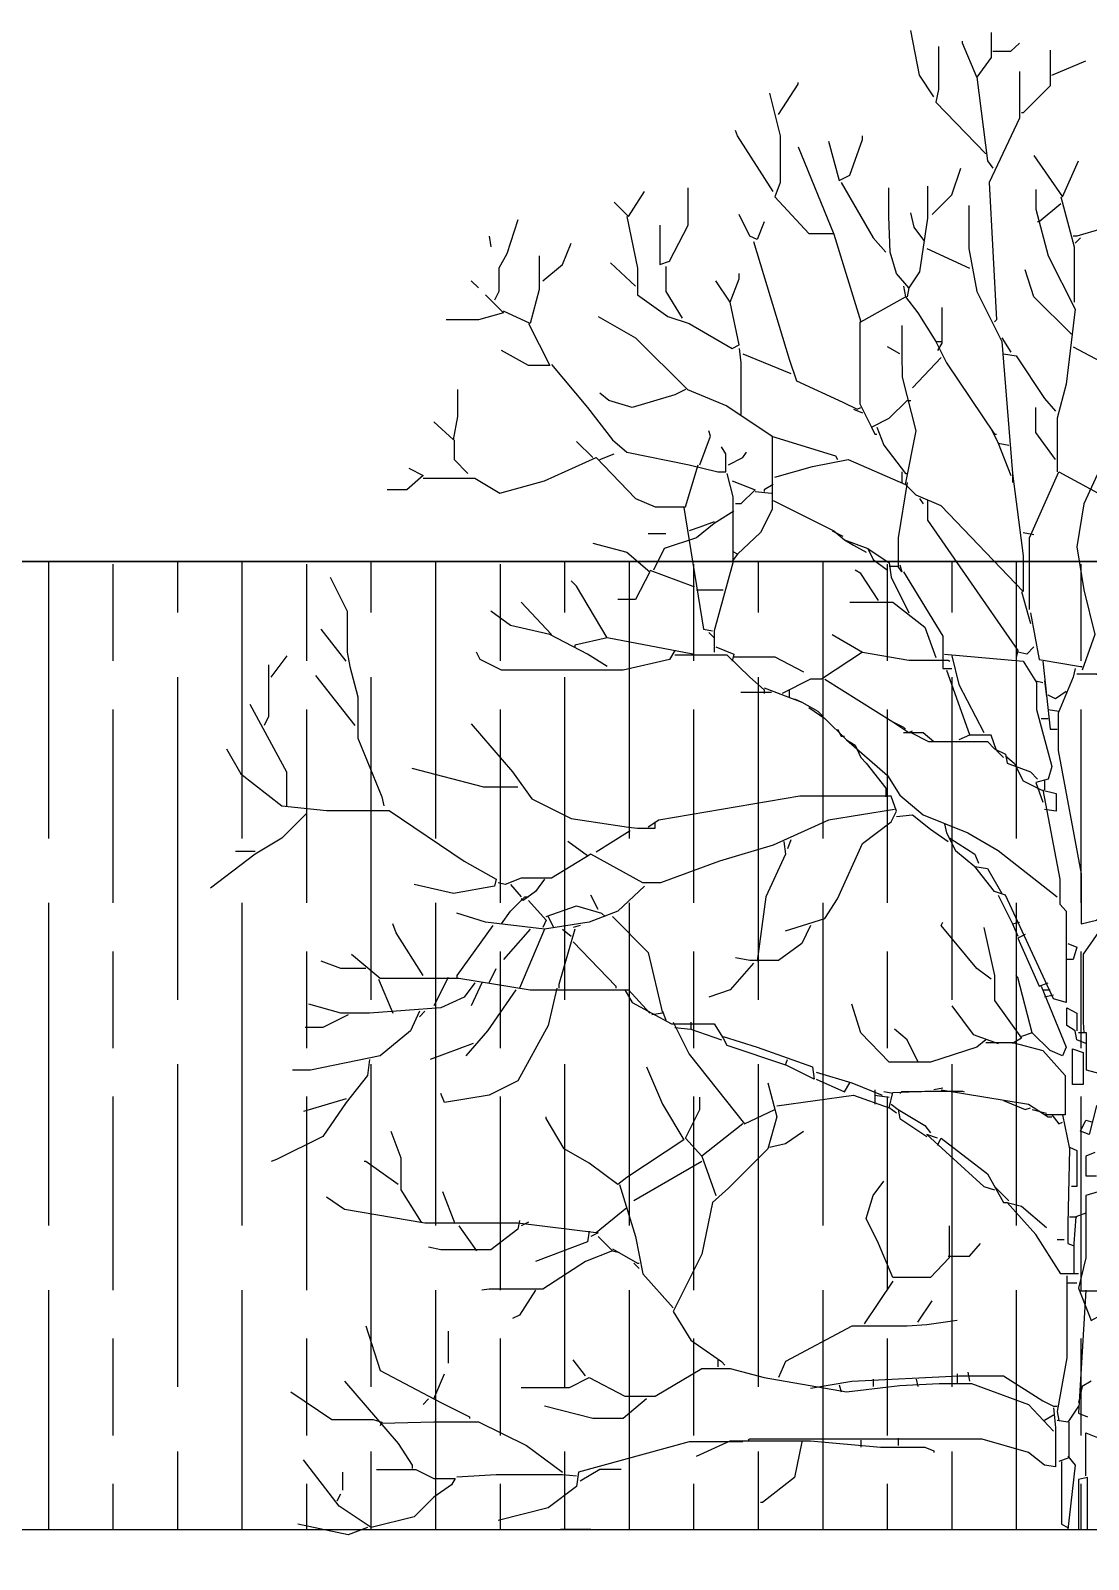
# Model space of a CAD drawing. Header units: centimetres. Extents: x -3096 to 13885, y -3131 to 5891.
# Drawn here: x 12534.4 to 12862.3, y 2950 to 3423.8 of the extents above; entities that cross this region are included whole.
import ezdxf

# ---------------------------------------------------------------- set-up
doc = ezdxf.new("R2010")
doc.units = ezdxf.units.CM

msp = doc.modelspace()

# ---------------------------------------------------------------- hatches: boundary and pattern name
at = {"transparency": 33554508}
h = msp.add_hatch(dxfattribs=at)
h.set_pattern_fill('GOST_WOOD', color=256, scale=10)
h.set_pattern_definition([(90, (5e-05, 173.39), (60, -4e-15), [100, -20]), (90, (20, 153.39), (60, -4e-15), [60, -15, 30, -15]), (90, (40, 123.39), (60, -4e-15), [100, -20])])
h.paths.add_polyline_path([(11885.06, 3259.23), (11885.06, 2659.23), (11974.93, 2659.23), (11974.93, 2679.23), (12088.15, 2679.23), (12088.15, 2929.23), (11974.93, 2929.23), (11974.93, 2959.23), (13800.98, 2959.23), (13800.98, 2929.23), (13629.77, 2929.23), (13629.77, 2679.23), (13800.98, 2679.23), (13800.98, 2659.23), (13885.06, 2659.23), (13885.06, 3259.23)])

# ---------------------------------------------------------------- linework, layer by layer
for p, q in [((11885.06, 3259.23), (13885.06, 3259.23)), ((12865.84, 3259.23), (11885.06, 3259.23))]:
    msp.add_line(p, q)
at = {"color": 84}
for points in [[(12814.42, 3403.32), (12809.99, 3409.96), (12807.22, 3423.8)], [(12832.13, 3423.25), (12832.13, 3415.5), (12827.7, 3409.41), (12823.27, 3419.93), (12823.27, 3420.48)], [(12815.8, 3418.82), (12815.8, 3405.53), (12814.97, 3401.66), (12830.47, 3385.6)], [(12832.69, 3417.44), (12838.22, 3417.44), (12840.99, 3419.93)], [(12850.4, 3417.71), (12850.4, 3406.64), (12842.1, 3398.34), (12841.55, 3398.34)], [(12850.96, 3409.96), (12861.48, 3414.39)], [(12766.25, 3397.78), (12772.34, 3407.19), (12772.34, 3407.75)], [(12827.7, 3409.41), (12831.03, 3383.39), (12832.69, 3381.17)], [(12840.99, 3411.07), (12840.99, 3396.67), (12831.58, 3376.74), (12833.79, 3334.11), (12833.24, 3333.56)], [(12763.48, 3404.43), (12766.8, 3391.14), (12766.8, 3376.74), (12765.14, 3372.31), (12775.66, 3360.96), (12783.41, 3360.96)], [(12764.59, 3373.97), (12753.51, 3391.14), (12752.96, 3392.8)], [(12781.75, 3389.48), (12785.07, 3377.3), (12788.39, 3378.96), (12792.27, 3390.03), (12792.27, 3391.14)], [(12772.34, 3387.82), (12783.41, 3360.69), (12791.72, 3333.56), (12805.56, 3341.31), (12809.43, 3336.32), (12814.97, 3327.47), (12816.63, 3327.47)], [(12845.42, 3385.05), (12854.28, 3372.31), (12859.26, 3383.39)], [(12813.86, 3366.78), (12819.95, 3372.87), (12822.72, 3381.17)], [(12715.31, 3370.65), (12719.74, 3366.22), (12724.72, 3373.97)], [(12729.43, 3363.45), (12729.43, 3351.27), (12732.47, 3352.38), (12738.29, 3363.45), (12738.29, 3375.08)], [(12785.63, 3376.74), (12795.59, 3359.58), (12799.47, 3355.15)], [(12812.48, 3375.63), (12812.48, 3365.67), (12809.99, 3349.06), (12806.66, 3344.08), (12802.79, 3348.51), (12800.85, 3355.15), (12800.44, 3366.22), (12800.44, 3375.08)], [(12845.98, 3374.53), (12845.98, 3368.44), (12849.85, 3354.04), (12858.16, 3337.43), (12855.39, 3314.18), (12852.62, 3303.66), (12852.62, 3287.05)], [(12825.21, 3369.54), (12825.21, 3356.26), (12827.7, 3342.97), (12835.46, 3327.47), (12838.78, 3286.49), (12842.1, 3261.03), (12842.1, 3249.95), (12816.63, 3276.53), (12808.88, 3279.85), (12805.56, 3283.17), (12808.88, 3299.78), (12804.73, 3316.39), (12804.59, 3323.59), (12804.59, 3332.45)], [(12853.73, 3370.1), (12847.08, 3364.56), (12846.53, 3364.56)], [(12853.73, 3372.31), (12857.88, 3356.81), (12857.88, 3339.65)], [(12685.41, 3365.12), (12682.09, 3354.6), (12679.6, 3350.17), (12679.6, 3342.97), (12678.21, 3340.2)], [(12719.19, 3366.22), (12722.51, 3350.17), (12722.51, 3341.86), (12731.92, 3335.22), (12738.56, 3333), (12751.85, 3325.25), (12754.07, 3326.36), (12751.3, 3339.65), (12754.07, 3346.84), (12754.07, 3348.51)], [(12761.82, 3364.56), (12759.6, 3359.03), (12757.39, 3360.13), (12754.07, 3366.78)], [(12811.65, 3358.47), (12808.33, 3362.9), (12807.22, 3367.33)], [(12676.55, 3360.13), (12677.11, 3356.81)], [(12866.46, 3362.35), (12858.71, 3360.13), (12857.6, 3360.13)], [(12859.82, 3359.58), (12858.16, 3357.92)], [(12693.16, 3346.29), (12699.25, 3351.27), (12702.02, 3357.92)], [(12758.5, 3358.47), (12769.57, 3321.93), (12771.78, 3315.29), (12786.18, 3308.64), (12790.61, 3306.43), (12791.72, 3306.98)], [(12812.2, 3356.26), (12825.49, 3350.17)], [(12692.06, 3354.04), (12692.06, 3343.52), (12689.29, 3333), (12680.98, 3336.88)], [(12721.95, 3344.63), (12714.2, 3351.83)], [(12731.37, 3350.72), (12731.37, 3342.97), (12736.35, 3334.66)], [(12671.02, 3346.29), (12673.23, 3344.08)], [(12751.3, 3339.65), (12746.87, 3346.29)], [(12857.05, 3329.68), (12845.42, 3341.31), (12842.65, 3349.61)], [(12675.45, 3341.86), (12680.98, 3336.32), (12673.23, 3334.11), (12663.27, 3334.11)], [(12805, 3344.63), (12805.56, 3341.31)], [(12806.66, 3344.08), (12806.11, 3341.31)], [(12816.91, 3337.99), (12816.91, 3326.91), (12815.52, 3324.7)], [(12688.73, 3333), (12695.38, 3319.99), (12688.73, 3319.99), (12680.43, 3324.7)], [(12710.33, 3335.22), (12721.95, 3328.57), (12738.01, 3312.52), (12750.19, 3307.53), (12764.31, 3298.12), (12764.31, 3275.42), (12760.71, 3268.22), (12753.51, 3261.58), (12752.41, 3262.13)], [(12791.44, 3333.56), (12791.44, 3308.09), (12795.04, 3300.89), (12800.57, 3303.66), (12806.11, 3309.19), (12807.22, 3309.19)], [(12814.97, 3327.47), (12818.29, 3320.82), (12833.24, 3298.68), (12833.79, 3298.68)], [(12835.46, 3328.57), (12838.22, 3324.14)], [(12754.07, 3325.25), (12754.62, 3320.82), (12754.62, 3304.77)], [(12755.17, 3323.59), (12770.12, 3317.5)], [(12803.9, 3323.59), (12800.02, 3325.81)], [(12816.63, 3322.48), (12807.77, 3313.07)], [(12836.01, 3323.59), (12839.88, 3323.04), (12848.74, 3309.75), (12852.07, 3305.87)], [(12857.6, 3325.81), (12865.91, 3321.38)], [(12695.93, 3320.27), (12707, 3306.98), (12714.76, 3297.01), (12719.19, 3293.14), (12738.56, 3289.26), (12747.42, 3287.05), (12749.91, 3287.05), (12749.91, 3292.58), (12748.53, 3294.8)], [(12659.39, 3302.55), (12665.48, 3297.01), (12666.86, 3304.21), (12666.86, 3312.52)], [(12737.46, 3312.52), (12734.13, 3310.86), (12720.85, 3306.98), (12713.65, 3309.19), (12710.88, 3311.41)], [(12789.5, 3306.43), (12792.27, 3305.32)], [(12852.07, 3290.92), (12845.98, 3299.23), (12845.98, 3306.98)], [(12741.89, 3289.26), (12745.21, 3298.12), (12744.65, 3299.78)], [(12764.03, 3298.12), (12783.96, 3292.03), (12784.52, 3290.92)], [(12795.04, 3300.89), (12796.15, 3298.68), (12796.7, 3298.68)], [(12796.7, 3300.89), (12798.91, 3295.35), (12805.56, 3286.49), (12806.11, 3286.49)], [(12832.13, 3300.34), (12834.35, 3295.91), (12838.22, 3285.94)], [(12665.76, 3297.01), (12665.76, 3290.92), (12669.91, 3286.49)], [(12708.67, 3291.48), (12703.68, 3296.46)], [(12834.35, 3295.91), (12837.67, 3295.35)], [(12869.23, 3295.35), (12860.92, 3277.08), (12858.71, 3263.79), (12860.92, 3250.51), (12864.25, 3236.66), (12860.37, 3225.59)], [(12656.07, 3285.11), (12672.12, 3285.11), (12679.88, 3280.4), (12693.72, 3284.28), (12709.77, 3291.48), (12721.95, 3278.74), (12728.04, 3276.25), (12737.46, 3276.25), (12741.33, 3289.26)], [(12710.88, 3290.92), (12715.31, 3292.58)], [(12750.74, 3289.26), (12755.17, 3291.48), (12756.28, 3293.14)], [(12765.14, 3285.39), (12776.77, 3288.71), (12787.84, 3290.92), (12805.56, 3283.17)], [(12651.64, 3288.16), (12656.07, 3285.94), (12651.08, 3281.51), (12644.99, 3281.51)], [(12750.19, 3286.49), (12752.13, 3279.3), (12752.13, 3258.81), (12746.32, 3237.77), (12746.32, 3231.13)], [(12751.85, 3284.28), (12759.05, 3281.51), (12754.62, 3277.08), (12752.96, 3277.08)], [(12806.11, 3283.73), (12803.34, 3266.56), (12803.34, 3257.7), (12800.57, 3257.7)], [(12804.45, 3287.05), (12804.45, 3283.73)], [(12838.78, 3286.49), (12838.78, 3283.73)], [(12844.04, 3244.42), (12844.04, 3266.56), (12853.17, 3287.05), (12884.73, 3269.88), (12885.84, 3267.12)], [(12759.05, 3280.96), (12764.03, 3280.4)], [(12764.59, 3283.17), (12761.82, 3281.51), (12761.82, 3280.96)], [(12752.41, 3274.87), (12746.32, 3270.99), (12740.78, 3266.56), (12730.81, 3263.24), (12727.49, 3256.6)], [(12736.9, 3275.98), (12742.99, 3238.33), (12745.76, 3237.77)], [(12764.59, 3278.19), (12783.41, 3268.78), (12786.73, 3266.01), (12793.93, 3263.24), (12795.59, 3259.92), (12800.02, 3256.6)], [(12809.99, 3278.74), (12811.09, 3277.08)], [(12812.48, 3278.19), (12812.48, 3272.1), (12840.44, 3231.68), (12839.88, 3229.47)], [(12746.32, 3271.55), (12741.89, 3269.88), (12738.56, 3268.78)], [(12708.67, 3264.9), (12719.19, 3262.13), (12726.38, 3256.04), (12721.95, 3247.46), (12716.42, 3247.46)], [(12725.83, 3267.95), (12731.37, 3267.95)], [(12782.86, 3268.78), (12786.18, 3267.12)], [(12786.73, 3266.01), (12789.5, 3264.35), (12793.38, 3262.13)], [(12842.1, 3268.22), (12845.42, 3267.67)], [(12753.51, 3261.58), (12751.85, 3259.36)], [(12793.93, 3263.24), (12800.57, 3258.81), (12801.13, 3254.38), (12806.66, 3243.31)], [(12726.38, 3256.6), (12739.67, 3251.61), (12740.22, 3251.61)], [(12797.25, 3247.18), (12791.72, 3255.49), (12790.05, 3256.6)], [(12803.9, 3258.26), (12804.45, 3256.04), (12803.34, 3257.7)], [(12805, 3256.04), (12817.18, 3236.11), (12817.18, 3226.14), (12819.95, 3226.14)], [(12627.28, 3254.38), (12632.54, 3243.86), (12632.54, 3231.13), (12633.37, 3226.7), (12635.86, 3217.29), (12635.86, 3204.55), (12643.33, 3186.28), (12643.89, 3183.51)], [(12713.1, 3235.56), (12703.68, 3251.61), (12702.02, 3253.27)], [(12740.78, 3250.51), (12749.08, 3250.51)], [(12695.93, 3236.66), (12686.52, 3246.63)], [(12788.39, 3246.63), (12801.68, 3246.63), (12811.65, 3238.88), (12814.97, 3229.47)], [(12841.55, 3249.95), (12843.76, 3242.2), (12844.31, 3239.99)], [(12713.1, 3226.7), (12707, 3230.57), (12695.38, 3236.66), (12683.2, 3239.43), (12677.11, 3243.86)], [(12844.31, 3243.31), (12847.08, 3228.91), (12859.82, 3226.7), (12860.37, 3226.7)], [(12632.26, 3228.36), (12624.51, 3238.33)], [(12744.65, 3237.22), (12746.32, 3235.56)], [(12782.86, 3236.66), (12792.27, 3231.13), (12779.54, 3222.82), (12776.21, 3222.82), (12767.35, 3218.39)], [(12734.13, 3231.68), (12732.47, 3228.91), (12718.08, 3225.59), (12680.43, 3225.59), (12673.78, 3228.91), (12672.68, 3231.13)], [(12739.67, 3230.57), (12713.1, 3235.56), (12703.13, 3233.34), (12703.13, 3232.79)], [(12746.87, 3232.79), (12752.41, 3230.57), (12751.85, 3228.36)], [(12845.42, 3232.79), (12843.21, 3230.57), (12840.44, 3231.13)], [(12608.18, 3227.25), (12608.18, 3211.2), (12606.79, 3208.43)], [(12609.01, 3223.38), (12613.99, 3230.02)], [(12734.13, 3230.3), (12750.19, 3230.3), (12757.39, 3223.38), (12761.82, 3219.5), (12761.82, 3218.39)], [(12752.41, 3229.74), (12765.14, 3229.74), (12774, 3225.04)], [(12792.27, 3231.13), (12806.66, 3228.64), (12818.85, 3228.64), (12819.4, 3228.36)], [(12817.74, 3230.57), (12842.1, 3228.36), (12846.25, 3221.72), (12846.25, 3213.41), (12850.96, 3195.69), (12849.85, 3191.82), (12845.98, 3190.71), (12848.19, 3184.62)], [(12819.95, 3230.02), (12822.17, 3221.16), (12829.92, 3206.21)], [(12848.19, 3228.36), (12850.4, 3207.32), (12852.62, 3207.32)], [(12635.03, 3208.43), (12622.85, 3223.93)], [(12780.64, 3222.82), (12801.68, 3209.53), (12805, 3207.87), (12805.56, 3207.32)], [(12818.29, 3225.59), (12825.49, 3205.66)], [(12845.98, 3222.27), (12848.19, 3221.72)], [(12848.74, 3222.27), (12849.3, 3217.29)], [(12858.16, 3226.14), (12857.6, 3223.38), (12852.9, 3212.3), (12852.9, 3200.68), (12860.09, 3162.47), (12860.09, 3146.97), (12864.8, 3148.08), (12875.87, 3159.43), (12881.96, 3159.43), (12879.75, 3141.43), (12870.89, 3119.84), (12867.01, 3124.27), (12866.46, 3127.59)], [(12858.71, 3224.48), (12864.8, 3224.48), (12877.53, 3214.52), (12881.96, 3213.41)], [(12764.03, 3218.67), (12754.62, 3218.67)], [(12761.82, 3220.05), (12773.44, 3215.63), (12778.43, 3212.86), (12780.09, 3211.2)], [(12769.57, 3219.5), (12769.57, 3217.29)], [(12855.39, 3218.95), (12852.07, 3216.73), (12849.85, 3217.84)], [(12602.36, 3215.07), (12613.71, 3194.03), (12613.71, 3183.51)], [(12771.23, 3216.73), (12773.44, 3215.63)], [(12775.66, 3213.96), (12780.64, 3210.64), (12787.29, 3204), (12800.02, 3192.93), (12803.9, 3186.83), (12811.09, 3180.74), (12824.94, 3175.21), (12834.35, 3169.67), (12852.62, 3155.28)], [(12849.85, 3213.41), (12853.17, 3212.86)], [(12671.02, 3208.98), (12683.75, 3194.03), (12689.84, 3185.73), (12702.02, 3179.64), (12719.74, 3176.87), (12722.51, 3176.59), (12728.04, 3176.59), (12728.04, 3178.53)], [(12801.68, 3209.53), (12806.66, 3206.21), (12807.77, 3206.77)], [(12847.64, 3210.64), (12849.85, 3210.64)], [(12784.52, 3207.32), (12785.63, 3205.11), (12786.73, 3205.11)], [(12787.29, 3204), (12790.05, 3202.34), (12791.72, 3198.46), (12793.38, 3196.8), (12799.47, 3189.05), (12799.47, 3186.28)], [(12805, 3206.21), (12811.09, 3206.21), (12814.42, 3203.44)], [(12807.22, 3206.21), (12812.76, 3203.44), (12831.03, 3203.44), (12833.24, 3201.23), (12836.56, 3199.57), (12837.12, 3196.8), (12844.31, 3194.03), (12846.53, 3191.82)], [(12836.01, 3198.46), (12833.79, 3200.68), (12832.13, 3205.38), (12825.49, 3205.38), (12822.17, 3204)], [(12595.16, 3201.23), (12599.59, 3193.48), (12612.33, 3183.51), (12626.17, 3182.13), (12645.55, 3182.13), (12668.8, 3166.35), (12678.77, 3160.81), (12678.21, 3158.6), (12665.48, 3156.38), (12653.3, 3159.15)], [(12836.56, 3199.02), (12839.33, 3196.8), (12842.1, 3191.26), (12847.64, 3188.5), (12852.34, 3187.39), (12852.34, 3181.85), (12848.74, 3182.41)], [(12685.41, 3189.33), (12674.89, 3189.33), (12652.75, 3195.14)], [(12848.74, 3191.26), (12848.74, 3188.5)], [(12768.46, 3144.76), (12780.64, 3148.63), (12784.52, 3154.72), (12792.27, 3171.89), (12801.13, 3178.53), (12802.79, 3181.85), (12801.13, 3186.56), (12772.89, 3186.56), (12729.15, 3179.08), (12725.83, 3176.87)], [(12848.19, 3188.5), (12853.45, 3160.81), (12853.45, 3153.06), (12855.39, 3150.85), (12855.39, 3122.61), (12851.51, 3123.72), (12836.56, 3155.83), (12833.24, 3156.94), (12827.15, 3164.69)], [(12620.08, 3181.3), (12612.33, 3173.55), (12604.02, 3168.56), (12590.18, 3158.04)], [(12802.24, 3182.41), (12781.75, 3179.08), (12764.59, 3171.33), (12747.98, 3166.35), (12729.71, 3159.71), (12724.17, 3159.71), (12708.11, 3168.56), (12695.93, 3161.09), (12686.52, 3161.09), (12681.54, 3159.15), (12679.32, 3159.71)], [(12802.79, 3180.19), (12807.77, 3180.74), (12813.31, 3176.31), (12818.85, 3172.44)], [(12720.29, 3175.76), (12709.77, 3169.12)], [(12817.74, 3177.98), (12818.29, 3175.21), (12821.06, 3169.67), (12827.15, 3164.69), (12831.03, 3164.13), (12835.46, 3156.38)], [(12707, 3168.01), (12700.91, 3172.44)], [(12767.91, 3172.44), (12768.46, 3168.56), (12762.37, 3155.28), (12759.6, 3135.34)], [(12770.12, 3172.99), (12769.02, 3170.22)], [(12819.4, 3173.55), (12827.15, 3168.56), (12828.26, 3165.8)], [(12604.02, 3169.39), (12597.93, 3169.39)], [(12693.72, 3160.81), (12690.95, 3156.94), (12687.07, 3154.17), (12686.52, 3154.72)], [(12724.72, 3158.6), (12716.42, 3150.85), (12707.56, 3147.52), (12693.72, 3145.31), (12675.45, 3147.52), (12666.59, 3150.29)], [(12683.2, 3159.15), (12686.52, 3155.28)], [(12710.33, 3151.4), (12708.11, 3155.83)], [(12834.35, 3155.83), (12838.78, 3146.97), (12840.99, 3147.52)], [(12875.87, 3159.15), (12873.1, 3155.28), (12860.65, 3137.56), (12860.65, 3116.52), (12860.92, 3113.2)], [(12680.43, 3146.97), (12683.2, 3150.85), (12687.63, 3155.28), (12688.73, 3155.28)], [(12688.73, 3154.17), (12694.27, 3148.08), (12693.16, 3145.86)], [(12694.27, 3149.19), (12703.68, 3152.51), (12711.43, 3150.29), (12712.54, 3149.19)], [(12656.07, 3130.91), (12647.76, 3144.2), (12646.66, 3146.97)], [(12677.66, 3146.42), (12666.59, 3130.91), (12666.59, 3130.36)], [(12694.82, 3149.19), (12696.49, 3145.86)], [(12704.79, 3146.42), (12702.58, 3145.86)], [(12714.76, 3149.19), (12725.83, 3138.11), (12730.26, 3119.29), (12726.94, 3118.73)], [(12776.21, 3146.42), (12773.44, 3140.88), (12766.25, 3135.62), (12757.39, 3135.62), (12752.96, 3136.45)], [(12832.13, 3129.81), (12827.7, 3133.13), (12816.63, 3146.42), (12817.18, 3147.52)], [(12838.78, 3146.97), (12840.44, 3143.09)], [(12689.29, 3145.31), (12680.98, 3135.9)], [(12693.72, 3145.31), (12685.97, 3127.04)], [(12703.13, 3145.31), (12698.15, 3128.15), (12698.15, 3127.04)], [(12699.25, 3145.31), (12702.02, 3143.09)], [(12829.92, 3145.86), (12833.24, 3130.91), (12833.24, 3123.16), (12841.55, 3111.54), (12838.78, 3109.88)], [(12842.65, 3143.65), (12840.44, 3142.54), (12847.08, 3127.59), (12849.85, 3128.7)], [(12633.92, 3137.56), (12642.78, 3130.08), (12667.14, 3130.08), (12689.29, 3126.48), (12719.74, 3126.48), (12726.38, 3119.29)], [(12702.58, 3141.43), (12715.86, 3127.59), (12715.86, 3127.04)], [(12855.94, 3140.88), (12858.71, 3139.77), (12857.6, 3135.9), (12855.39, 3135.9)], [(12638.35, 3133.13), (12630.6, 3133.13), (12624.51, 3135.34)], [(12676.55, 3128.7), (12678.77, 3133.13)], [(12758.5, 3134.79), (12751.3, 3126.48), (12744.65, 3124.27)], [(12672.12, 3128.7), (12668.8, 3124.27), (12661.6, 3120.95), (12639.46, 3119.29), (12630.6, 3119.29), (12620.63, 3122.06)], [(12642.23, 3129.81), (12646.66, 3119.29)], [(12663.82, 3130.36), (12659.39, 3121.5)], [(12674.34, 3128.7), (12671.02, 3121.5)], [(12847.64, 3127.59), (12855.39, 3108.77), (12854.28, 3106), (12850.4, 3107.66), (12844.87, 3113.2), (12840.44, 3130.36), (12839.88, 3130.91)], [(12697.59, 3127.04), (12694.82, 3115.41), (12685.41, 3098.25), (12676.55, 3093.82), (12662.71, 3091.6), (12661.6, 3094.37)], [(12684.86, 3126.48), (12676, 3113.75), (12669.36, 3106)], [(12718.63, 3126.48), (12720.85, 3122.61), (12733.03, 3115.97), (12746.32, 3115.97), (12749.08, 3111.54), (12750.19, 3109.32), (12768.46, 3103.23), (12769.02, 3104.89)], [(12848.19, 3126.48), (12850.4, 3126.48)], [(12851.51, 3124.82), (12848.74, 3124.27)], [(12654.96, 3119.84), (12652.19, 3113.75), (12642.78, 3106), (12621.19, 3101.57), (12615.65, 3101.57)], [(12632.81, 3118.73), (12625.06, 3114.86), (12619.53, 3114.86)], [(12656.62, 3119.84), (12654.96, 3118.18)], [(12730.26, 3119.84), (12731.37, 3117.07)], [(12830.47, 3110.98), (12827.7, 3108.77), (12813.31, 3104.06), (12800.57, 3104.06), (12791.72, 3113.2), (12788.95, 3122.06)], [(12819.95, 3121.5), (12826.6, 3112.64), (12834.35, 3109.88)], [(12861.48, 3109.88), (12858.71, 3110.98), (12858.16, 3113.75), (12855.66, 3115.41), (12855.66, 3120.95), (12858.71, 3119.29), (12858.71, 3113.75)], [(12870.34, 3119.84), (12865.91, 3100.46), (12861.75, 3101.57), (12861.75, 3113.2), (12859.26, 3113.2)], [(12733.58, 3116.52), (12738.56, 3106.55), (12755.73, 3084.96), (12765.14, 3089.39)], [(12734.13, 3114.86), (12739.12, 3114.3), (12748.53, 3110.98)], [(12739.12, 3116.52), (12739.12, 3114.3)], [(12809.43, 3104.34), (12806.11, 3110.98), (12802.24, 3114.3)], [(12844.87, 3113.2), (12841.55, 3112.09)], [(12671.57, 3109.88), (12658.28, 3104.89)], [(12749.08, 3112.09), (12759.6, 3108.77), (12776.77, 3102.68), (12777.32, 3098.8), (12768.46, 3103.23)], [(12830.47, 3110.15), (12838.78, 3110.15), (12848.19, 3107.66), (12855.11, 3099.91), (12855.11, 3087.73), (12848.74, 3087.73)], [(12639.46, 3104.89), (12638.9, 3099.91), (12632.26, 3091.6), (12625.06, 3081.08), (12610.67, 3073.89), (12609.01, 3073.33)], [(12857.33, 3108.21), (12860.65, 3107.11), (12860.65, 3097.14), (12857.33, 3097.14), (12857.33, 3108.21)], [(12725.28, 3102.68), (12730.26, 3091.05), (12736.9, 3079.98), (12719.19, 3068.35), (12716.42, 3066.14), (12707.56, 3072.78), (12699.81, 3077.21), (12694.27, 3086.62), (12694.27, 3087.17)], [(12777.87, 3101.02), (12788.95, 3097.69), (12798.36, 3093.82)], [(12762.93, 3097.69), (12765.69, 3087.17), (12762.93, 3077.21), (12750.74, 3065.03), (12745.76, 3060.6), (12742.44, 3044.54), (12733.58, 3026.83), (12739.12, 3017.97), (12748.53, 3011.32), (12749.64, 3010.21)], [(12777.87, 3098.8), (12786.73, 3094.93), (12788.39, 3097.69)], [(12796.15, 3095.48), (12796.15, 3091.05)], [(12801.68, 3094.37), (12798.91, 3094.93)], [(12802.79, 3088.28), (12800.57, 3089.94), (12801.68, 3094.65), (12811.65, 3095.06), (12823.27, 3095.06), (12823.83, 3094.93)], [(12810.54, 3094.93), (12804.45, 3094.93), (12803.9, 3094.37)], [(12817.18, 3096.03), (12814.42, 3095.48)], [(12816.63, 3095.48), (12843.76, 3091.05), (12849.85, 3087.17), (12850.96, 3087.17)], [(12632.26, 3092.71), (12618.97, 3088.84)], [(12755.17, 3084.96), (12742.44, 3074.99), (12737.46, 3080.53), (12741.89, 3089.39), (12741.89, 3093.26)], [(12765.69, 3090.5), (12789.5, 3093.82), (12800.57, 3089.94)], [(12796.15, 3093.82), (12800.57, 3093.26)], [(12801.13, 3091.05), (12803.34, 3089.39), (12803.9, 3086.62), (12812.2, 3081.08)], [(12836.01, 3092.16), (12842.65, 3089.39), (12844.31, 3089.94)], [(12867.57, 3091.6), (12864.8, 3090.5), (12862.59, 3081.64), (12859.82, 3082.75), (12861.48, 3086.07), (12863.69, 3085.51)], [(12803.34, 3089.39), (12811.65, 3084.41), (12813.31, 3082.19)], [(12844.87, 3089.39), (12849.3, 3088.28)], [(12850.96, 3087.73), (12853.17, 3084.96), (12854.28, 3085.51)], [(12854.28, 3087.73), (12856.49, 3077.21), (12855.94, 3053.95), (12855.94, 3047.86), (12857.6, 3047.31)], [(12646.1, 3082.75), (12649.15, 3074.44), (12649.15, 3064.47), (12655.51, 3054.51)], [(12763.48, 3077.76), (12768.46, 3078.87), (12774, 3082.75)], [(12815.52, 3080.53), (12812.2, 3081.64), (12829.92, 3065.58), (12833.24, 3064.47)], [(12815.52, 3078.32), (12816.63, 3080.53), (12831.03, 3069.46), (12836.01, 3060.6), (12837.12, 3060.6)], [(12856.49, 3077.76), (12858.71, 3076.66), (12858.71, 3065.58), (12857.05, 3065.58)], [(12864.25, 3076.1), (12861.48, 3074.99), (12861.48, 3068.9), (12864.8, 3068.9)], [(12648.32, 3066.14), (12638.35, 3073.33), (12637.8, 3073.33)], [(12742.44, 3073.33), (12721.4, 3061.15)], [(12742.44, 3074.99), (12746.87, 3062.81)], [(12716.97, 3066.14), (12721.95, 3050.08), (12724.17, 3038.45), (12733.58, 3027.93)], [(12819.12, 3053.4), (12819.12, 3043.43), (12813.31, 3037.34), (12801.68, 3037.34), (12797.25, 3047.86), (12793.38, 3055.62), (12795.59, 3062.81), (12798.91, 3067.24)], [(12719.19, 3058.94), (12709.77, 3051.19), (12685.41, 3054.23), (12656.62, 3054.23), (12631.71, 3058.38), (12626.17, 3062.26)], [(12666.03, 3053.95), (12662.16, 3063.92)], [(12833.24, 3065.58), (12837.67, 3061.15)], [(12865.35, 3063.92), (12861.48, 3062.81), (12861.48, 3043.43), (12859.26, 3034.02), (12863.14, 3024.06), (12866.18, 3025.72), (12866.18, 3034.02), (12869.23, 3036.24)], [(12859.26, 3038.45), (12853.73, 3038.45), (12845.98, 3050.63), (12837.12, 3060.6), (12841.55, 3059.49), (12849.3, 3052.85)], [(12861.48, 3057.28), (12858.43, 3056.17), (12857.74, 3047.86), (12857.74, 3038.45)], [(12685.97, 3055.06), (12685.41, 3052.29), (12677.11, 3045.93), (12661.6, 3045.93), (12657.73, 3046.76)], [(12667.14, 3053.4), (12672.68, 3045.65)], [(12688.73, 3054.51), (12686.52, 3053.4)], [(12707.56, 3051.74), (12707, 3048.42), (12690.95, 3042.33)], [(12856.49, 3056.17), (12858.71, 3056.17)], [(12710.33, 3050.08), (12714.76, 3045.65), (12706.45, 3042.33), (12693.16, 3033.75), (12676.55, 3033.75), (12674.34, 3033.47)], [(12710.33, 3051.19), (12708.11, 3050.08)], [(12818.85, 3043.99), (12825.49, 3043.99), (12828.81, 3047.86)], [(12854.83, 3048.97), (12852.62, 3048.97)], [(12714.76, 3046.2), (12722.51, 3041.77), (12723.06, 3041.77)], [(12714.76, 3045.65), (12716.97, 3045.1)], [(12721.4, 3041.77), (12723.06, 3040.11)], [(12855.66, 3037.9), (12855.66, 3012.43), (12852.62, 2995.82), (12853.17, 2993.05)], [(12690.95, 3033.47), (12685.97, 3025.72), (12683.75, 3024.61)], [(12801.68, 3036.24), (12792.82, 3022.95)], [(12855.94, 3035.68), (12858.71, 3035.68)], [(12861.48, 3033.47), (12859.26, 2995.27), (12862.03, 2994.16)], [(12859.82, 3033.19), (12865.35, 3033.19), (12865.91, 3031.81)], [(12809.43, 3023.5), (12813.86, 3030.15)], [(12821.61, 3024.06), (12812.2, 3022.67), (12806.11, 3022.26), (12788.95, 3022.26), (12768.46, 3011.32), (12766.25, 3006.34)], [(12638.35, 3022.4), (12642.78, 3008.55), (12661.6, 2998.59), (12670.46, 2994.16), (12670.46, 2993.6)], [(12663.82, 3020.73), (12663.82, 3010.77)], [(12686.52, 3003.29), (12701.47, 3003.29), (12707.56, 3006.34), (12718.63, 3000.53), (12728.04, 3000.53), (12742.44, 3009.11), (12751.3, 3009.11), (12761.82, 3006.34), (12787.29, 3001.91), (12803.9, 3003.85), (12816.08, 3004.54), (12826.04, 3004.54), (12843.76, 2998.03), (12851.51, 2989.73)], [(12706.45, 3006.89), (12702.58, 3011.88)], [(12747.42, 3011.88), (12747.42, 3009.66)], [(12631.71, 3005.23), (12648.32, 2985.85), (12652.75, 2979.21), (12652.75, 2978.1)], [(12659.39, 2999.7), (12662.71, 3007.45)], [(12776.21, 3003.02), (12788.95, 3005.23), (12822.17, 3006.89), (12836.01, 3006.89), (12848.19, 2999.14), (12851.51, 2997.48), (12852.62, 2997.48)], [(12785.07, 3004.12), (12785.63, 3001.91)], [(12795.59, 3005.79), (12795.59, 3003.57)], [(12808.88, 3005.79), (12809.43, 3003.57)], [(12821.61, 3007.45), (12821.61, 3004.68)], [(12824.94, 3008), (12825.49, 3005.23)], [(12863.14, 3005.23), (12860.37, 3003.57), (12859.26, 2998.59)], [(12615.1, 3001.91), (12627.83, 2993.33), (12640.56, 2993.33), (12643.33, 2992.5), (12642.78, 2991.39)], [(12657.73, 2999.7), (12656.07, 2998.03)], [(12725.28, 2999.7), (12718.08, 2993.6), (12708.67, 2993.6), (12693.72, 2997.48)], [(12851.51, 2996.93), (12852.07, 2990.84), (12852.07, 2978.66), (12848.74, 2979.21), (12843.76, 2983.09), (12829.37, 2987.24), (12757.39, 2987.24), (12756.83, 2986.96)], [(12851.51, 2994.71), (12848.74, 2993.05)], [(12859.26, 2997.48), (12855.94, 2992.5), (12852.62, 2993.05)], [(12643.33, 2992.22), (12659.39, 2992.64), (12673.23, 2992.64), (12688.18, 2985.3), (12699.25, 2977)], [(12856.22, 2992.5), (12856.22, 2981.42), (12853.17, 2980.32)], [(12755.17, 2986.41), (12738.56, 2986.41), (12704.24, 2977), (12703.68, 2972.57), (12694.82, 2965.92), (12679.32, 2962.05)], [(12740.78, 2981.98), (12751.3, 2986.68), (12776.21, 2986.68), (12797.81, 2984.75), (12811.65, 2984.75), (12814.42, 2983.64), (12814.42, 2983.09)], [(12773.44, 2986.41), (12771.23, 2975.33), (12761.26, 2967.58), (12760.71, 2967.58)], [(12791.72, 2986.96), (12791.72, 2984.75)], [(12803.34, 2987.51), (12803.34, 2985.3)], [(12861.48, 2975.89), (12861.48, 2989.18), (12865.63, 2987.51), (12865.63, 2959.23), (12867.11, 2959.23)], [(12641.67, 2977.83), (12653.85, 2977.83), (12659.39, 2975.06), (12666.03, 2975.06), (12664.93, 2973.12), (12659.39, 2969.24), (12653.3, 2963.15), (12640.01, 2959.83), (12630.05, 2966.48), (12618.97, 2980.87)], [(12855.94, 2981.98), (12858.16, 2979.21), (12855.94, 2959.23), (12855.94, 2959.23)], [(12631.15, 2977), (12631.15, 2971.46)], [(12666.59, 2975.61), (12678.77, 2976.3), (12699.25, 2976.3), (12703.68, 2975.89)], [(12717.52, 2977.83), (12710.88, 2977.83), (12704.79, 2974.23)], [(12854, 2980.32), (12854, 2960.94), (12855.94, 2959.83)], [(12862.03, 2959.23), (12862.03, 2975.33), (12859.26, 2974.78), (12859.26, 2972.01), (12859.26, 2959.23)], [(12629.49, 2968.14), (12630.6, 2970.35)], [(12638.9, 2959.83), (12632.81, 2957.62), (12617.31, 2960.94)], [(12708.11, 2959.28), (12698.7, 2959.28)]]:
    msp.add_lwpolyline(points, dxfattribs=at)
msp.add_lwpolyline([(11974.93, 2929.23), (11974.93, 2959.23), (13800.98, 2959.23), (13800.98, 2929.23)])

doc.saveas('drawing.dxf')
